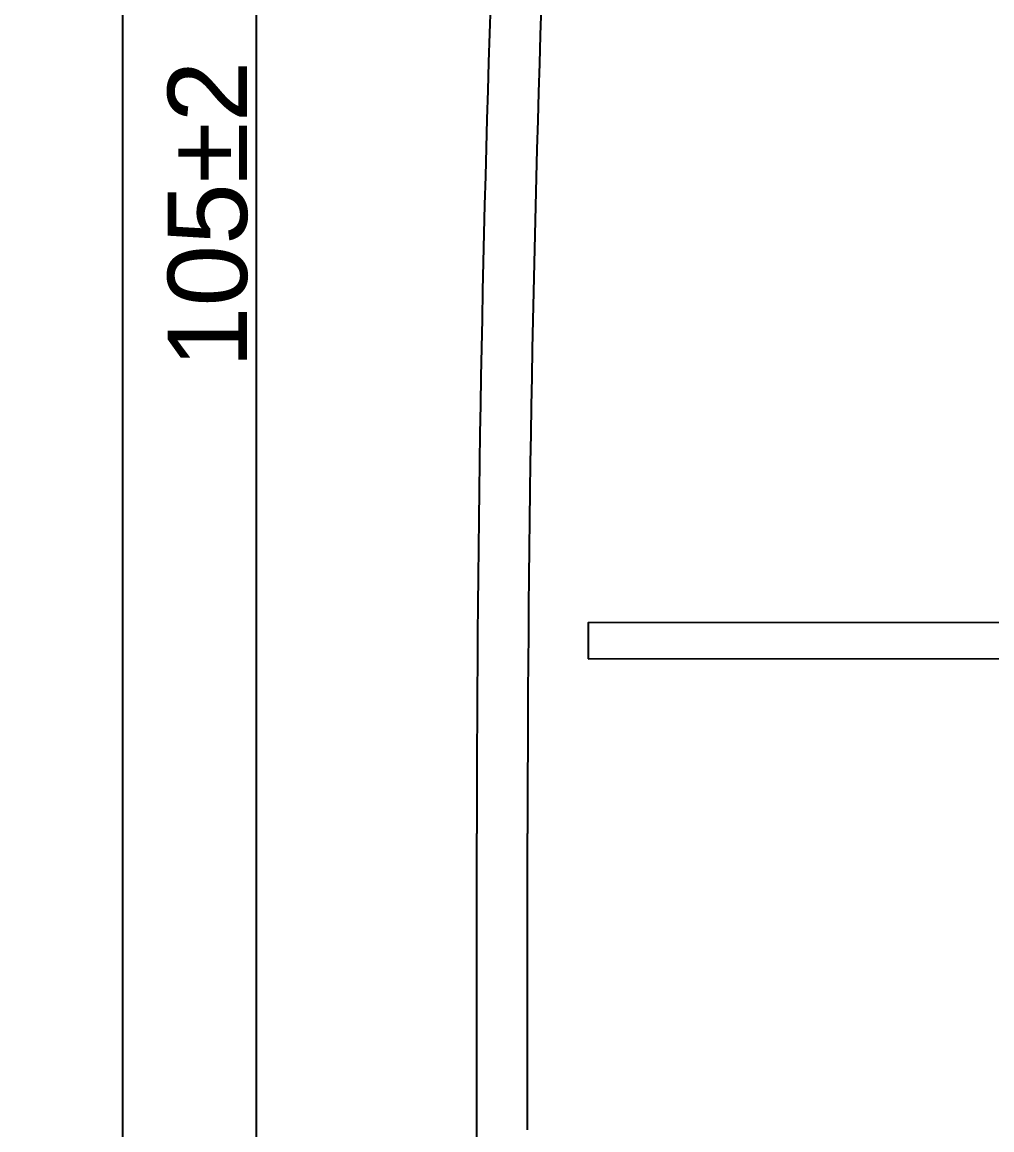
# Model space of a CAD drawing. Header units: millimetres. Extents: x 1399 to 2555, y 1196 to 1555.
# Drawn here: x 1697.69 to 1728.25, y 1352.46 to 1387.35 of the extents above; entities that cross this region are included whole.
import ezdxf

# ---------------------------------------------------------------- set-up
doc = ezdxf.new("R2010")
doc.units = ezdxf.units.MM
doc.layers.add('Dimension', color=3, linetype='Continuous')
doc.styles.get("Standard").update_dxf_attribs({"font": 'arial.ttf'})
doc.dimstyles.new('Standard$0', dxfattribs={"dimtxt": 2.3, "dimasz": 2, "dimexe": 1, "dimexo": 1, "dimgap": 1, "dimtad": 0, "dimtih": 1, "dimtoh": 1, "dimdec": 1, "dimzin": 0, "dimdsep": 46, "dimtxsty": 'Standard', "dimcen": 0, "dimclrd": 4, "dimclre": 4, "dimclrt": 4, "dimadec": 1, "dimazin": 0, "dimtfac": 1, "dimtdec": 1, "dimtofl": 0, "dimtmove": 0, "dimatfit": 0, "dimfxl": 1, "dimtolj": 1, "dimtzin": 0, "dimarcsym": 0})

# ---------------------------------------------------------------- blocks, each defined once
blk = doc.blocks.new('*D138')
at = {"layer": 'Defpoints', "color": 0, "transparency": 16777216}
for p in [(1705.074, 1433.782), (1713.61, 1433.782), (1712.192, 1328.813)]:
    blk.add_point(p, dxfattribs=at)
at = {"layer": 'Dimension', "color": 3, "lineweight": -2, "transparency": 16777216}
for p, q in [((1713.36, 1433.782), (1704.824, 1433.782)), ((1705.074, 1330.813), (1705.074, 1431.782)), ((1711.942, 1328.813), (1704.824, 1328.813))]:
    blk.add_line(p, q, dxfattribs=at)
at = {"layer": 'Dimension', "color": 3, "transparency": 16777216}
for points in [[(1704.741, 1431.782), (1705.407, 1431.782), (1705.074, 1433.782)], [(1704.741, 1330.813), (1705.407, 1330.813), (1705.074, 1328.813)]]:
    blk.add_solid(points, dxfattribs=at)
at = {"layer": 'Dimension', "transparency": 16777216, "insert": (1703.547, 1381.297), "char_height": 2.5, "attachment_point": 5, "rotation": 90}
blk.add_mtext('\\A1;105±2', dxfattribs=at)
blk = doc.blocks.new('*D130')
at = {"layer": 'Defpoints', "color": 0, "transparency": 16777216}
for p in [(1700.861, 1472.761), (1730.661, 1472.761), (1782.05, 1319.376)]:
    blk.add_point(p, dxfattribs=at)
at = {"layer": 'Dimension', "color": 3, "lineweight": -2, "transparency": 16777216}
for p, q in [((1730.411, 1472.761), (1700.611, 1472.761)), ((1700.861, 1321.376), (1700.861, 1470.761)), ((1781.8, 1319.376), (1700.611, 1319.376))]:
    blk.add_line(p, q, dxfattribs=at)
at = {"layer": 'Dimension', "color": 3, "transparency": 16777216}
for points in [[(1700.527, 1470.761), (1701.194, 1470.761), (1700.861, 1472.761)], [(1700.527, 1321.376), (1701.194, 1321.376), (1700.861, 1319.376)]]:
    blk.add_solid(points, dxfattribs=at)
at = {"layer": 'Dimension', "transparency": 16777216, "insert": (1699.333, 1396.068), "char_height": 2.5, "attachment_point": 5, "rotation": 90}
blk.add_mtext('\\A1;153±2', dxfattribs=at)

msp = doc.modelspace()

# ---------------------------------------------------------------- linework, layer by layer
for p, q in [((1712.01772, 1338.8141), (1712.01772, 1361.79351)), ((1713.61772, 1352.46438), (1713.61772, 1361.79351))]:
    msp.add_line(p, q)
at = {"color": 7}
msp.add_lwpolyline([(1715.52968, 1367.29953), (1841.61421, 1367.32022), (1841.61421, 1368.45513), (1715.52968, 1368.43444)], close=True, dxfattribs=at)
for radius in [792.76373, 791.16373]:
    msp.add_arc((2504.78144, 1361.79351), radius, 177.91791762, 180.00000004)

# ---------------------------------------------------------------- dimensions: what is measured, and where the dimension line sits
at = {"layer": 'Dimension'}
for base, p1, p2, picture, middle in [((1700.86073, 1472.76068), (1782.04991, 1319.37573), (1730.66143, 1472.76068), '*D130', (1699.33345, 1396.0682)), ((1705.07388, 1433.78163), (1712.19229, 1328.81291), (1713.61033, 1433.78163), '*D138', (1703.54744, 1381.29727))]:
    dim = msp.add_linear_dim(base=base, p1=p1, p2=p2, angle=90, dimstyle='Standard$0', override={"dimtxt": 2.5, "dimexe": 0.25, "dimexo": 0.25, "dimgap": 0.25, "dimtad": 1, "dimtih": 0, "dimtoh": 0, "dimdec": 0, "dimclrd": 3, "dimclre": 3, "dimclrt": 256, "dimadec": 2, "dimtol": 1, "dimtp": 2, "dimtm": 2, "dimtdec": 0, "dimatfit": 3}, dxfattribs=at)
    dim.commit()
    dim.dimension.update_dxf_attribs({"geometry": picture, "text_midpoint": middle})

doc.saveas('drawing.dxf')
